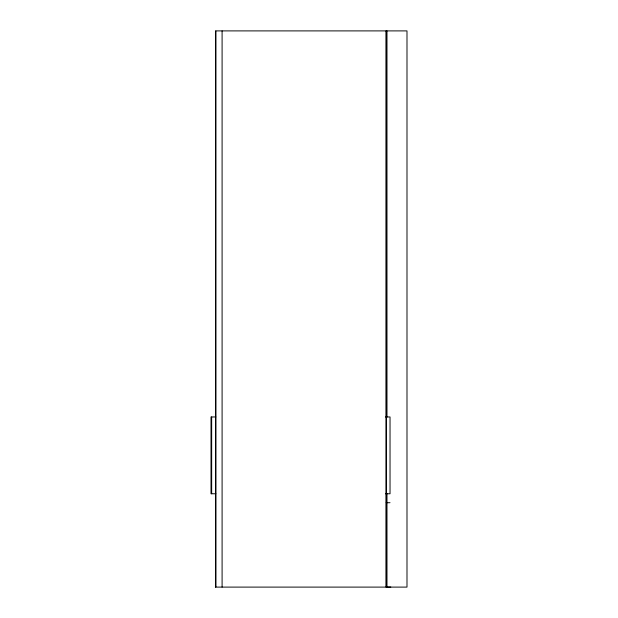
<?xml version="1.0" encoding="UTF-8"?>
<svg xmlns="http://www.w3.org/2000/svg" width="618" height="618" viewBox="0 0 618 618"><rect width="100%" height="100%" fill="white"/><g stroke="black" fill="none" stroke-linecap="round" stroke-linejoin="round"><path stroke-width="0.93" d="M386.204 502.743L390.012 502.704M390.792 587.061L386.984 587.1L386.984 493.434M215.752 30.9L215.752 587.1L215.736 30.9L406.992 30.9L406.992 587.1L215.35 587.1M215.829 416.965L211.008 416.965L211.008 493.767L215.829 493.767M385.516 416.965L390.035 416.965L390.035 493.767L385.516 493.767M386.984 30.9L386.984 417.15M386.204 30.9L386.204 587.1M386.188 30.9L386.188 587.1M222.094 30.9L222.094 587.1M211.665 416.965L211.665 493.767"/></g></svg>
